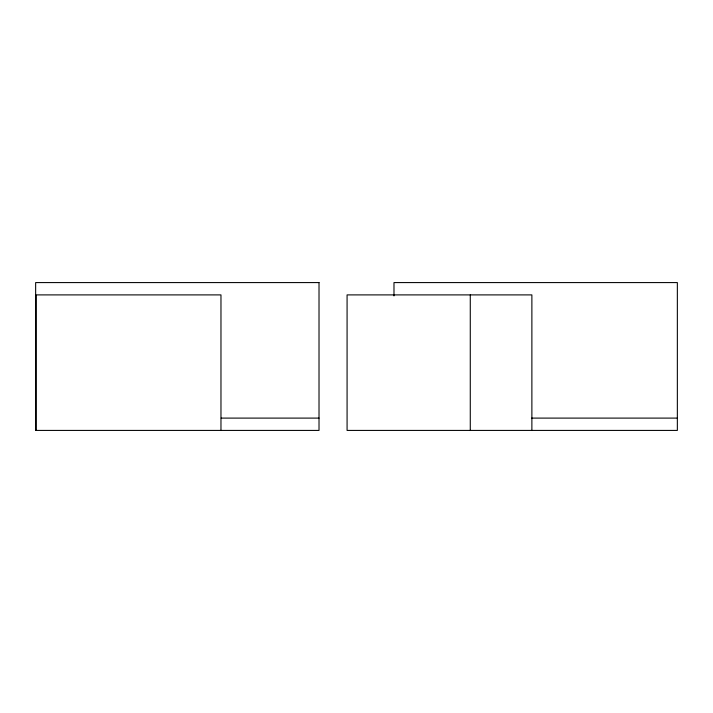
<?xml version="1.0" encoding="UTF-8"?>
<svg xmlns="http://www.w3.org/2000/svg" width="713" height="713" viewBox="0 0 713 713"><rect width="100%" height="100%" fill="white"/><g stroke="black" fill="none" stroke-linecap="round" stroke-linejoin="round"><path stroke-width="1.07" d="M221.226 418.103L319.014 418.103M531.782 418.103L677.35 418.103M531.88 430.42L531.88 294.897L347.079 294.897L347.079 430.42L677.35 430.42L677.35 282.58L393.986 282.58L393.986 295.913M470.277 294.897L470.277 430.42M220.968 430.42L220.968 294.897L36.167 294.897L36.167 430.42M319.014 282.58L35.65 282.58L35.65 430.42L319.014 430.42L319.014 282.58"/></g></svg>
